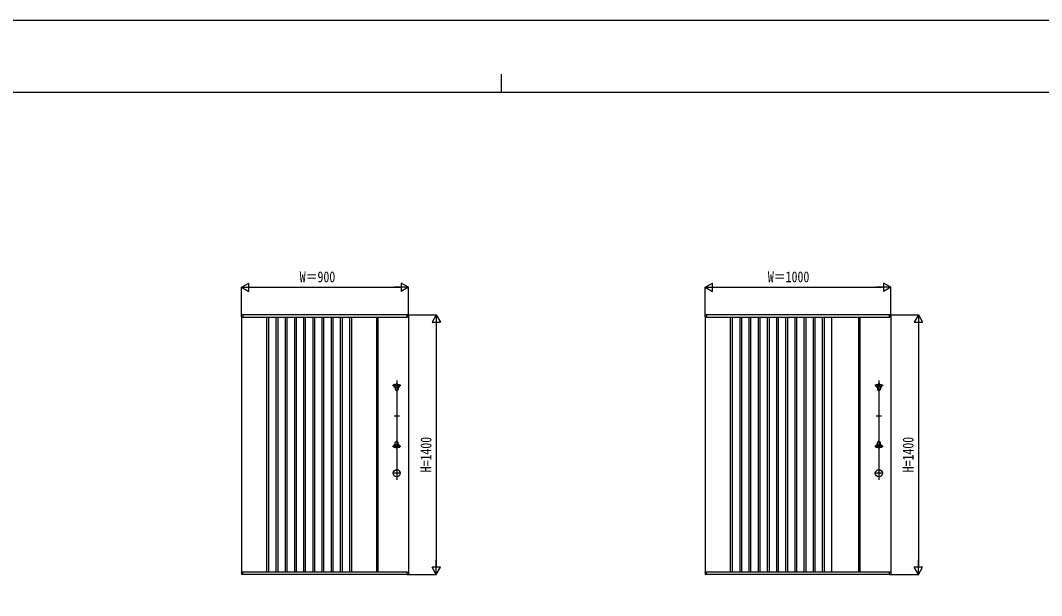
# Model space of a CAD drawing. Units: millimetres, scale not verified. Extents: x -8410 to 8410, y -5940 to 5940.
# Drawn here: x -2602 to 2904, y 2835 to 5940 of the extents above; entities that cross this region are included whole.
import ezdxf
from ezdxf.enums import TextEntityAlignment as Align

# ---------------------------------------------------------------- set-up
doc = ezdxf.new("R2010")
doc.units = ezdxf.units.MM
doc.header["$LTSCALE"] = 30
for name, color, linetype in [('0-2_YKK_12', 2, 'Continuous'), ('0-3_YKK_A1', 4, 'Continuous'), ('0-4_YKK_D', 6, 'Continuous'), ('0-5_YKK_ZWAK', 7, 'Continuous')]:
    doc.layers.add(name, color=color, linetype=linetype)
doc.styles.add('ＭＳ ゴシック', font='')
doc.styles.get('ＭＳ ゴシック').set_extended_font_data('MS Gothic')

msp = doc.modelspace()

# ---------------------------------------------------------------- linework, layer by layer
at = {"layer": '0-2_YKK_12'}
for p, q in [((-550.46, 3969), (-595.7, 3969)), ((-573.46, 3996.84), (-573.46, 3460.54)), ((2049.54, 3969), (2004.3, 3969)), ((2026.54, 3996.84), (2026.54, 3460.54)), ((-557.97, 3960), (-588.86, 3960)), ((2042.03, 3960), (2011.14, 3960)), ((-587.72, 3805), (-559.2, 3805)), ((2012.28, 3805), (2040.8, 3805)), ((-550.46, 3641), (-595.7, 3641)), ((-588.84, 3650), (-560.32, 3650)), ((2049.54, 3641), (2004.3, 3641)), ((2011.16, 3650), (2039.68, 3650)), ((-551.08, 3496), (-596.32, 3496)), ((2048.92, 3496), (2003.68, 3496))]:
    msp.add_line(p, q, dxfattribs=at)
at = {"layer": '0-3_YKK_A1'}
for p, q in [((-1403.17, 4350.49), (-1408.85, 4350.14)), ((-1402.96, 4350.29), (-1402.96, 4348.34)), ((-516.96, 4350), (-1402.96, 4350)), ((-516.96, 4348.34), (-516.96, 4350.29)), ((-511.07, 4350.14), (-516.75, 4350.49)), ((1096.83, 4350.49), (1091.15, 4350.14)), ((1097.04, 4350.29), (1097.04, 4348.34)), ((2083.04, 4350), (1097.04, 4350)), ((2083.04, 4348.34), (2083.04, 4350.29)), ((2088.93, 4350.14), (2083.25, 4350.49)), ((-1410.26, 4346.76), (-1410.26, 4348.64)), ((-1410.26, 4339.92), (-1410.26, 4346.76)), ((-1410.01, 4339.51), (-1410.01, 4339.51)), ((-1410.01, 4339.5), (-1410.01, 4338.69)), ((-1409.96, 4338.47), (-1409.96, 2961.54)), ((-1408.85, 4337.86), (-1409.05, 4337.87)), ((-1403.17, 4337.51), (-1408.85, 4337.86)), ((-1402.96, 4338), (-516.96, 4338)), ((-1274.96, 4338), (-1274.96, 2962)), ((-1264.46, 4338), (-1264.46, 2962)), ((-1224.46, 4338), (-1224.46, 2962)), ((-1214.96, 4338), (-1214.96, 2962)), ((-1174.96, 4338), (-1174.96, 2962)), ((-1165.46, 4338), (-1165.46, 2962)), ((-1125.46, 4338), (-1125.46, 2962)), ((-1115.96, 4338), (-1115.96, 2962)), ((-1075.96, 4338), (-1075.96, 2962)), ((-1066.46, 4338), (-1066.46, 2962)), ((-1026.46, 4338), (-1026.46, 2962)), ((-1016.96, 4338), (-1016.96, 2962)), ((-976.96, 4338), (-976.96, 2962)), ((-967.46, 4338), (-967.46, 2962)), ((-927.46, 4338), (-927.46, 2962)), ((-917.96, 4338), (-917.96, 2962)), ((-877.96, 4338), (-877.96, 2962)), ((-868.46, 4338), (-868.46, 2962)), ((-828.46, 4338), (-828.46, 2962)), ((-817.96, 4338), (-817.96, 2962)), ((-682.96, 4338), (-682.96, 2962)), ((-675.96, 4338), (-675.96, 2962)), ((-516.96, 4347.06), (-516.96, 4348.34)), ((-516.96, 4338.31), (-516.96, 4347.06)), ((-516.96, 4337.71), (-516.96, 4338.31)), ((-511.07, 4337.86), (-516.75, 4337.51)), ((-510.87, 4337.87), (-511.07, 4337.86)), ((-509.96, 4338.44), (-509.96, 2961.54)), ((-509.91, 4339.51), (-509.91, 4339.5)), ((-509.91, 4338.69), (-509.91, 4339.5)), ((-509.66, 4348.64), (-509.66, 4346.76)), ((-509.66, 4346.76), (-509.66, 4339.92)), ((1089.74, 4346.76), (1089.74, 4348.64)), ((1089.74, 4339.92), (1089.74, 4346.76)), ((1089.99, 4339.51), (1089.99, 4339.51)), ((1089.99, 4339.5), (1089.99, 4338.69)), ((1090.04, 4338.47), (1090.04, 2961.54)), ((1091.15, 4337.86), (1090.95, 4337.87)), ((1096.83, 4337.51), (1091.15, 4337.86)), ((1097.04, 4338), (2083.04, 4338)), ((1225.04, 4338), (1225.04, 2962)), ((1236.04, 4338), (1236.04, 2962)), ((1276.04, 4338), (1276.04, 2962)), ((1285.54, 4338), (1285.54, 2962)), ((1325.54, 4338), (1325.54, 2962)), ((1335.04, 4338), (1335.04, 2962)), ((1375.04, 4338), (1375.04, 2962)), ((1384.54, 4338), (1384.54, 2962)), ((1424.54, 4338), (1424.54, 2962)), ((1434.04, 4338), (1434.04, 2962)), ((1474.04, 4338), (1474.04, 2962)), ((1483.54, 4338), (1483.54, 2962)), ((1523.54, 4338), (1523.54, 2962)), ((1533.04, 4338), (1533.04, 2962)), ((1573.04, 4338), (1573.04, 2962)), ((1582.54, 4338), (1582.54, 2962)), ((1622.54, 4338), (1622.54, 2962)), ((1632.04, 4338), (1632.04, 2962)), ((1672.04, 4338), (1672.04, 2962)), ((1681.54, 4338), (1681.54, 2962)), ((1721.54, 4338), (1721.54, 2962)), ((1731.04, 4338), (1731.04, 2962)), ((1771.04, 4338), (1771.04, 2962)), ((1917.04, 4338), (1917.04, 2962)), ((1924.04, 4338), (1924.04, 2962)), ((2083.04, 4347.06), (2083.04, 4348.34)), ((2083.04, 4338.31), (2083.04, 4347.06)), ((2083.04, 4337.71), (2083.04, 4338.31)), ((2088.93, 4337.86), (2083.25, 4337.51)), ((2089.13, 4337.87), (2088.93, 4337.86)), ((2090.04, 4338.44), (2090.04, 2961.54)), ((2090.09, 4339.51), (2090.09, 4339.5)), ((2090.09, 4338.69), (2090.09, 4339.5)), ((2090.34, 4348.64), (2090.34, 4346.76)), ((2090.34, 4346.76), (2090.34, 4339.92)), ((-590.96, 3971), (-590.96, 3967)), ((-590.96, 3971), (-590.96, 3967)), ((-587.96, 3974), (-577.71, 3974)), ((-587.96, 3974), (-577.71, 3974)), ((-577.71, 3975.5), (-577.71, 3974)), ((-577.71, 3975.5), (-577.71, 3974)), ((-572.21, 3978.5), (-574.71, 3978.5)), ((-572.21, 3978.5), (-574.71, 3978.5)), ((-568.83, 3974), (-558.58, 3974)), ((-568.83, 3974), (-558.58, 3974)), ((-555.96, 3971), (-555.96, 3967)), ((-555.96, 3971), (-555.96, 3967)), ((2009.04, 3971), (2009.04, 3967)), ((2009.04, 3971), (2009.04, 3967)), ((2012.04, 3974), (2022.29, 3974)), ((2012.04, 3974), (2022.29, 3974)), ((2022.29, 3975.5), (2022.29, 3974)), ((2022.29, 3975.5), (2022.29, 3974)), ((2027.79, 3978.5), (2025.29, 3978.5)), ((2027.79, 3978.5), (2025.29, 3978.5)), ((2031.17, 3974), (2041.42, 3974)), ((2031.17, 3974), (2041.42, 3974)), ((2044.04, 3971), (2044.04, 3967)), ((2044.04, 3971), (2044.04, 3967)), ((-577.71, 3946), (-578.46, 3946)), ((-577.71, 3946), (-578.46, 3946)), ((-577.71, 3944.5), (-577.71, 3946)), ((-577.71, 3944.5), (-577.71, 3946)), ((-572.21, 3941.5), (-574.71, 3941.5)), ((-572.21, 3941.5), (-574.71, 3941.5)), ((-569.21, 3944.5), (-569.21, 3946)), ((-568.46, 3946), (-569.21, 3946)), ((-569.21, 3944.5), (-569.21, 3946)), ((-568.46, 3946), (-569.21, 3946)), ((-565.46, 3964), (-565.46, 3949)), ((-565.46, 3964), (-558.96, 3964)), ((-565.46, 3964), (-565.46, 3949)), ((-565.46, 3964), (-558.96, 3964)), ((-565.08, 3964), (-558.58, 3964)), ((-565.08, 3964), (-558.58, 3964)), ((2022.29, 3946), (2021.54, 3946)), ((2022.29, 3946), (2021.54, 3946)), ((2022.29, 3944.5), (2022.29, 3946)), ((2022.29, 3944.5), (2022.29, 3946)), ((2027.79, 3941.5), (2025.29, 3941.5)), ((2027.79, 3941.5), (2025.29, 3941.5)), ((2030.79, 3944.5), (2030.79, 3946)), ((2031.54, 3946), (2030.79, 3946)), ((2030.79, 3944.5), (2030.79, 3946)), ((2031.54, 3946), (2030.79, 3946)), ((2034.54, 3964), (2034.54, 3949)), ((2034.54, 3964), (2041.04, 3964)), ((2034.54, 3964), (2034.54, 3949)), ((2034.54, 3964), (2041.04, 3964)), ((2034.92, 3964), (2041.42, 3964)), ((2034.92, 3964), (2041.42, 3964)), ((-590.96, 3639), (-590.96, 3643)), ((-590.96, 3639), (-590.96, 3643)), ((-587.96, 3636), (-577.71, 3636)), ((-587.96, 3636), (-577.71, 3636)), ((-577.71, 3664), (-578.46, 3664)), ((-577.71, 3664), (-578.46, 3664)), ((-577.71, 3665.5), (-577.71, 3664)), ((-577.71, 3665.5), (-577.71, 3664)), ((-577.71, 3634.5), (-577.71, 3636)), ((-577.71, 3634.5), (-577.71, 3636)), ((-572.21, 3668.5), (-574.71, 3668.5)), ((-572.21, 3668.5), (-574.71, 3668.5)), ((-569.21, 3665.5), (-569.21, 3664)), ((-569.21, 3665.5), (-569.21, 3664)), ((-568.46, 3664), (-569.21, 3664)), ((-568.46, 3664), (-569.21, 3664)), ((-568.83, 3636), (-558.58, 3636)), ((-568.83, 3636), (-558.58, 3636)), ((-565.46, 3646), (-565.46, 3661)), ((-565.46, 3646), (-565.46, 3661)), ((-565.46, 3646), (-558.96, 3646)), ((-565.46, 3646), (-558.96, 3646)), ((-565.08, 3646), (-558.58, 3646)), ((-565.08, 3646), (-558.58, 3646)), ((-555.96, 3639), (-555.96, 3643)), ((-555.96, 3639), (-555.96, 3643)), ((2009.04, 3639), (2009.04, 3643)), ((2009.04, 3639), (2009.04, 3643)), ((2012.04, 3636), (2022.29, 3636)), ((2012.04, 3636), (2022.29, 3636)), ((2022.29, 3664), (2021.54, 3664)), ((2022.29, 3664), (2021.54, 3664)), ((2022.29, 3665.5), (2022.29, 3664)), ((2022.29, 3665.5), (2022.29, 3664)), ((2022.29, 3634.5), (2022.29, 3636)), ((2022.29, 3634.5), (2022.29, 3636)), ((2027.79, 3668.5), (2025.29, 3668.5)), ((2027.79, 3668.5), (2025.29, 3668.5)), ((2030.79, 3665.5), (2030.79, 3664)), ((2030.79, 3665.5), (2030.79, 3664)), ((2031.54, 3664), (2030.79, 3664)), ((2031.54, 3664), (2030.79, 3664)), ((2031.17, 3636), (2041.42, 3636)), ((2031.17, 3636), (2041.42, 3636)), ((2034.54, 3646), (2034.54, 3661)), ((2034.54, 3646), (2034.54, 3661)), ((2034.54, 3646), (2041.04, 3646)), ((2034.54, 3646), (2041.04, 3646)), ((2034.92, 3646), (2041.42, 3646)), ((2034.92, 3646), (2041.42, 3646)), ((2044.04, 3639), (2044.04, 3643)), ((2044.04, 3639), (2044.04, 3643)), ((-572.21, 3631.5), (-574.71, 3631.5)), ((-572.21, 3631.5), (-574.71, 3631.5)), ((2027.79, 3631.5), (2025.29, 3631.5)), ((2027.79, 3631.5), (2025.29, 3631.5)), ((-1410.26, 2960.1), (-1410.26, 2953.25)), ((-1410.26, 2953.25), (-1410.26, 2951.37)), ((-1410.01, 2960.51), (-1410.01, 2961.32)), ((-1410.01, 2960.51), (-1410.01, 2960.51)), ((-1408.85, 2962.15), (-1409.05, 2962.14)), ((-1403.17, 2962.5), (-1408.85, 2962.15)), ((-1403.17, 2949.53), (-1408.85, 2949.87)), ((-516.96, 2962), (-1402.96, 2962)), ((-1402.96, 2949.72), (-1402.96, 2951.67)), ((-516.96, 2950), (-1402.96, 2950)), ((-516.96, 2949.72), (-516.96, 2951.67)), ((-516.75, 2962.5), (-511.07, 2962.15)), ((-516.75, 2949.53), (-511.07, 2949.87)), ((-511.07, 2962.15), (-510.87, 2962.14)), ((-509.91, 2960.51), (-509.91, 2961.32)), ((-509.91, 2960.51), (-509.91, 2960.51)), ((-509.66, 2960.1), (-509.66, 2953.25)), ((-509.66, 2953.25), (-509.66, 2951.37)), ((1089.74, 2960.1), (1089.74, 2953.25)), ((1089.74, 2953.25), (1089.74, 2951.37)), ((1089.99, 2960.51), (1089.99, 2961.32)), ((1089.99, 2960.51), (1089.99, 2960.51)), ((1091.15, 2962.15), (1090.95, 2962.14)), ((1096.83, 2962.5), (1091.15, 2962.15)), ((1096.83, 2949.53), (1091.15, 2949.87)), ((2083.04, 2962), (1097.04, 2962)), ((1097.04, 2949.72), (1097.04, 2951.67)), ((2083.04, 2950), (1097.04, 2950)), ((2083.04, 2949.72), (2083.04, 2951.67)), ((2083.25, 2962.5), (2088.93, 2962.15)), ((2083.25, 2949.53), (2088.93, 2949.87)), ((2088.93, 2962.15), (2089.13, 2962.14)), ((2090.09, 2960.51), (2090.09, 2961.32)), ((2090.09, 2960.51), (2090.09, 2960.51)), ((2090.34, 2960.1), (2090.34, 2953.25)), ((2090.34, 2953.25), (2090.34, 2951.37))]:
    msp.add_line(p, q, dxfattribs=at)
for points in [[(-1402.96, 4348.34), (-1402.96, 4347.06), (-1402.96, 4338.31), (-1402.96, 4337.71)], [(1097.04, 4348.34), (1097.04, 4347.06), (1097.04, 4338.31), (1097.04, 4337.71)], [(-569.21, 3975.5), (-569.21, 3974), (-558.96, 3974)], [(-569.21, 3975.5), (-569.21, 3974), (-558.96, 3974)], [(2030.79, 3975.5), (2030.79, 3974), (2041.04, 3974)], [(2030.79, 3975.5), (2030.79, 3974), (2041.04, 3974)], [(-587.96, 3964), (-581.46, 3964), (-581.46, 3949)], [(-587.96, 3964), (-581.46, 3964), (-581.46, 3949)], [(2012.04, 3964), (2018.54, 3964), (2018.54, 3949)], [(2012.04, 3964), (2018.54, 3964), (2018.54, 3949)], [(-587.96, 3646), (-581.46, 3646), (-581.46, 3661)], [(-587.96, 3646), (-581.46, 3646), (-581.46, 3661)], [(-569.21, 3634.5), (-569.21, 3636), (-558.96, 3636)], [(-569.21, 3634.5), (-569.21, 3636), (-558.96, 3636)], [(2012.04, 3646), (2018.54, 3646), (2018.54, 3661)], [(2012.04, 3646), (2018.54, 3646), (2018.54, 3661)], [(2030.79, 3634.5), (2030.79, 3636), (2041.04, 3636)], [(2030.79, 3634.5), (2030.79, 3636), (2041.04, 3636)], [(-1402.96, 2951.67), (-1402.96, 2952.96), (-1402.96, 2961.7), (-1402.96, 2962.3)], [(-516.96, 2951.67), (-516.96, 2952.96), (-516.96, 2961.7), (-516.96, 2962.3)], [(1097.04, 2951.67), (1097.04, 2952.96), (1097.04, 2961.7), (1097.04, 2962.3)], [(2083.04, 2951.67), (2083.04, 2952.96), (2083.04, 2961.7), (2083.04, 2962.3)]]:
    msp.add_lwpolyline(points, dxfattribs=at)
for centre in [(-573.46, 3496), (-573.46, 3496), (2026.54, 3496), (2026.54, 3496)]:
    msp.add_circle(centre, 19, dxfattribs=at)
for centre, radius, start, end in [((-1408.76, 4348.64), 1.5, 93.5, 180), ((-1403.16, 4350.29), 0.2, 0, 93.5), ((-516.76, 4350.29), 0.2, 86.5, 180), ((-511.16, 4348.64), 1.5, 0, 86.5), ((1091.24, 4348.64), 1.5, 93.5, 180), ((1096.84, 4350.29), 0.2, 0, 93.5), ((2083.24, 4350.29), 0.2, 86.5, 180), ((2088.84, 4348.64), 1.5, 0, 86.5), ((-1409.76, 4339.92), 0.5, 180, 239.5472), ((-1409.11, 4338.77), 0.899, 184.96451, 275.08436), ((-1403.16, 4337.71), 0.2, 266.5, 0), ((-516.76, 4337.71), 0.2, 180, 273.5), ((-510.77, 4338.73), 0.859, 263.28535, 357.42347), ((-510.16, 4339.92), 0.5, 300.4528, 0), ((1090.24, 4339.92), 0.5, 180, 239.5472), ((1090.89, 4338.77), 0.899, 184.96451, 275.08436), ((1096.84, 4337.71), 0.2, 266.5, 0), ((2083.24, 4337.71), 0.2, 180, 273.5), ((2089.23, 4338.73), 0.859, 263.28535, 357.42347), ((2089.84, 4339.92), 0.5, 300.4528, 0), ((-587.96, 3971), 3, 90, 180), ((-587.96, 3971), 3, 90, 180), ((-587.96, 3967), 3, 180, 270), ((-587.96, 3967), 3, 180, 270), ((-574.71, 3975.5), 3, 90, 180), ((-574.71, 3975.5), 3, 90, 180), ((-572.21, 3975.5), 3, 0, 90), ((-572.21, 3975.5), 3, 0, 90), ((-558.96, 3971), 3, 0, 90), ((-558.96, 3971), 3, 0, 90), ((-558.96, 3967), 3, 270, 0), ((-558.96, 3967), 3, 270, 0), ((2012.04, 3971), 3, 90, 180), ((2012.04, 3971), 3, 90, 180), ((2012.04, 3967), 3, 180, 270), ((2012.04, 3967), 3, 180, 270), ((2025.29, 3975.5), 3, 90, 180), ((2025.29, 3975.5), 3, 90, 180), ((2027.79, 3975.5), 3, 0, 90), ((2027.79, 3975.5), 3, 0, 90), ((2041.04, 3971), 3, 0, 90), ((2041.04, 3971), 3, 0, 90), ((2041.04, 3967), 3, 270, 0), ((2041.04, 3967), 3, 270, 0), ((-578.46, 3949), 3, 180, 270), ((-578.46, 3949), 3, 180, 270), ((-574.71, 3944.5), 3, 180, 270), ((-574.71, 3944.5), 3, 180, 270), ((-572.21, 3944.5), 3, 270, 0), ((-572.21, 3944.5), 3, 270, 0), ((-568.46, 3949), 3, 270, 0), ((-568.46, 3949), 3, 270, 0), ((2021.54, 3949), 3, 180, 270), ((2021.54, 3949), 3, 180, 270), ((2025.29, 3944.5), 3, 180, 270), ((2025.29, 3944.5), 3, 180, 270), ((2027.79, 3944.5), 3, 270, 0), ((2027.79, 3944.5), 3, 270, 0), ((2031.54, 3949), 3, 270, 0), ((2031.54, 3949), 3, 270, 0), ((-587.96, 3643), 3, 90, 180), ((-587.96, 3643), 3, 90, 180), ((-587.96, 3639), 3, 180, 270), ((-587.96, 3639), 3, 180, 270), ((-578.46, 3661), 3, 90, 180), ((-578.46, 3661), 3, 90, 180), ((-574.71, 3665.5), 3, 90, 180), ((-574.71, 3665.5), 3, 90, 180), ((-574.71, 3634.5), 3, 180, 270), ((-574.71, 3634.5), 3, 180, 270), ((-572.21, 3665.5), 3, 0, 90), ((-572.21, 3665.5), 3, 0, 90), ((-572.21, 3634.5), 3, 270, 0), ((-572.21, 3634.5), 3, 270, 0), ((-568.46, 3661), 3, 0, 90), ((-568.46, 3661), 3, 0, 90), ((-558.96, 3643), 3, 0, 90), ((-558.96, 3643), 3, 0, 90), ((-558.96, 3639), 3, 270, 0), ((-558.96, 3639), 3, 270, 0), ((2012.04, 3643), 3, 90, 180), ((2012.04, 3643), 3, 90, 180), ((2012.04, 3639), 3, 180, 270), ((2012.04, 3639), 3, 180, 270), ((2021.54, 3661), 3, 90, 180), ((2021.54, 3661), 3, 90, 180), ((2025.29, 3665.5), 3, 90, 180), ((2025.29, 3665.5), 3, 90, 180), ((2025.29, 3634.5), 3, 180, 270), ((2025.29, 3634.5), 3, 180, 270), ((2027.79, 3665.5), 3, 0, 90), ((2027.79, 3665.5), 3, 0, 90), ((2027.79, 3634.5), 3, 270, 0), ((2027.79, 3634.5), 3, 270, 0), ((2031.54, 3661), 3, 0, 90), ((2031.54, 3661), 3, 0, 90), ((2041.04, 3643), 3, 0, 90), ((2041.04, 3643), 3, 0, 90), ((2041.04, 3639), 3, 270, 0), ((2041.04, 3639), 3, 270, 0), ((-1409.76, 2960.1), 0.5, 120.4528, 180), ((-1408.76, 2951.37), 1.5, 180, 266.5), ((-1409.11, 2961.25), 0.899, 84.91564, 175.03549), ((-1403.16, 2962.3), 0.2, 0, 93.5), ((-1403.16, 2949.72), 0.2, 266.5, 0), ((-516.76, 2962.3), 0.2, 86.5, 180), ((-516.76, 2949.72), 0.2, 180, 273.5), ((-511.16, 2951.37), 1.5, 273.5, 0), ((-510.81, 2961.25), 0.899, 4.96451, 95.08436), ((-510.16, 2960.1), 0.5, 0, 59.5472), ((1090.24, 2960.1), 0.5, 120.4528, 180), ((1091.24, 2951.37), 1.5, 180, 266.5), ((1090.89, 2961.25), 0.899, 84.91564, 175.03549), ((1096.84, 2962.3), 0.2, 0, 93.5), ((1096.84, 2949.72), 0.2, 266.5, 0), ((2083.24, 2962.3), 0.2, 86.5, 180), ((2083.24, 2949.72), 0.2, 180, 273.5), ((2088.84, 2951.37), 1.5, 273.5, 0), ((2089.19, 2961.25), 0.899, 4.96451, 95.08436), ((2089.84, 2960.1), 0.5, 0, 59.5472)]:
    msp.add_arc(centre, radius, start, end, dxfattribs=at)
at = {"layer": '0-4_YKK_D'}
for p, q in [((-1409.96, 4500), (-1370.99, 4522.5)), ((-1370.99, 4477.5), (-1370.99, 4522.5)), ((-509.96, 4500), (-548.93, 4522.5)), ((-548.93, 4522.5), (-548.93, 4477.5)), ((1090.04, 4500), (1129.01, 4522.5)), ((1129.01, 4477.5), (1129.01, 4522.5)), ((2090.04, 4500), (2051.07, 4522.5)), ((2051.07, 4522.5), (2051.07, 4477.5)), ((-1409.96, 4339.47), (-1409.96, 4501)), ((-1409.96, 4500), (-1370.99, 4477.5)), ((-1409.96, 4500), (-1332.02, 4500)), ((-1364.96, 4500), (-554.96, 4500)), ((-509.96, 4500), (-587.9, 4500)), ((-509.96, 4500), (-548.93, 4477.5)), ((-509.96, 4339.44), (-509.96, 4501)), ((1090.04, 4339.47), (1090.04, 4501)), ((1090.04, 4500), (1129.01, 4477.5)), ((1090.04, 4500), (1167.98, 4500)), ((1135.04, 4500), (2045.04, 4500)), ((2090.04, 4500), (2012.1, 4500)), ((2090.04, 4500), (2051.07, 4477.5)), ((2090.04, 4339.44), (2090.04, 4501)), ((-515.96, 4350), (-358.96, 4350)), ((-359.96, 4350), (-382.46, 4311.03)), ((-359.96, 4350), (-337.46, 4311.03)), ((-359.96, 4350), (-359.96, 4272.06)), ((2084.04, 4350), (2241.04, 4350)), ((2240.04, 4350), (2217.54, 4311.03)), ((2240.04, 4350), (2262.54, 4311.03)), ((2240.04, 4350), (2240.04, 4272.06)), ((-382.46, 4311.03), (-337.46, 4311.03)), ((-359.96, 4305), (-359.96, 2995)), ((2217.54, 4311.03), (2262.54, 4311.03)), ((2240.04, 4305), (2240.04, 2995)), ((-359.96, 2950), (-382.46, 2988.97)), ((-337.46, 2988.97), (-382.46, 2988.97)), ((-359.96, 2950), (-359.96, 3027.94)), ((-359.96, 2950), (-337.46, 2988.97)), ((2240.04, 2950), (2217.54, 2988.97)), ((2262.54, 2988.97), (2217.54, 2988.97)), ((2240.04, 2950), (2240.04, 3027.94)), ((2240.04, 2950), (2262.54, 2988.97)), ((-515.96, 2950), (-358.96, 2950)), ((2084.04, 2950), (2241.04, 2950))]:
    msp.add_line(p, q, dxfattribs=at)
at = {"layer": '0-5_YKK_ZWAK'}
for p, q in [((-9.96, 5650), (-9.96, 5550)), ((7790.04, 5550), (-7809.96, 5550))]:
    msp.add_line(p, q, dxfattribs=at)
msp.add_lwpolyline([(-8410, -5940), (8410, -5940), (8410, 5940), (-8410, 5940)], close=True, dxfattribs=at)

# ---------------------------------------------------------------- texts
at = {"layer": '0-4_YKK_D', "style": 'ＭＳ ゴシック', "width": 0.8}
for s, p in [('W＝900', (-1096.49, 4509)), ('W＝1000', (1427.91, 4509))]:
    msp.add_text(s, height=58.65, dxfattribs=at).set_placement(p, align=Align.BOTTOM_LEFT)
for p in [(-368.96, 3500.67), (2231.04, 3500.67)]:
    msp.add_text('H=1400', height=58.65, rotation=90, dxfattribs=at).set_placement(p, align=Align.BOTTOM_LEFT)

doc.saveas('drawing.dxf')
